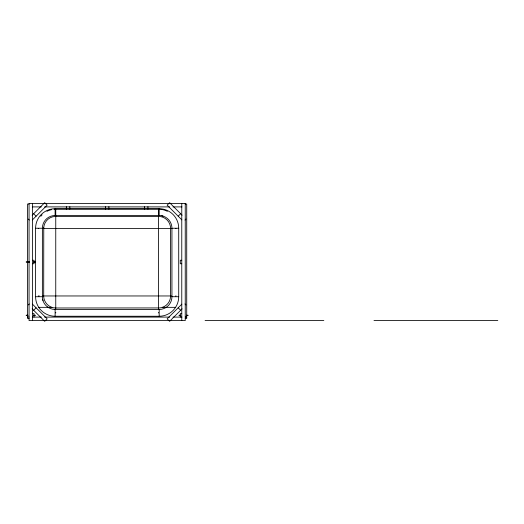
<?xml version="1.0" encoding="UTF-8"?>
<svg xmlns="http://www.w3.org/2000/svg" width="524" height="524" viewBox="0 0 524 524"><rect width="100%" height="100%" fill="white"/><g stroke="black" fill="none" stroke-linecap="round" stroke-linejoin="round"><path stroke-width="0.79" d="M43.761 227.278L43.708 295.962A12.013 12.013 0 0 0 44.475 300.18A12.065 12.065 0 0 0 55.754 307.994L159.637 307.942A12.039 12.039 0 0 0 170.542 297.121L170.595 228.438A12.065 12.065 0 0 0 158.549 216.412L54.594 216.464A12.039 12.039 0 0 0 43.761 227.278M32.187 215.194L44.684 202.696L47.147 205.153L32.436 219.864M28.322 304.935L29.305 303.953M33.641 310.26L36.097 307.804M178.199 216.196L180.656 213.74M184.992 220.047L185.974 219.065M181.861 304.136L167.156 318.847L169.612 321.304L182.11 308.806M29.062 204.013L27.576 204.013L27.576 318.481L29.062 318.481M185.234 204.013L186.721 204.013L186.721 318.481L185.234 318.481M32.324 206.901L41.317 206.901M44.592 206.901L169.704 206.901M172.979 206.901L181.972 206.901M55.118 208.716L159.191 208.716A19.526 19.526 0 0 1 178.717 228.241L178.717 296.722A19.526 19.526 0 0 1 159.191 316.247L55.118 316.247A19.526 19.526 0 0 1 35.599 296.722L35.599 228.241A19.526 19.526 0 0 1 55.118 208.716L55.118 215.495A12.74 12.74 0 0 0 42.379 228.241L35.599 228.241M54.024 209.273A19.27 19.27 0 0 1 55.754 209.2L158.549 209.187A19.27 19.27 0 0 1 167.405 211.342M55.118 215.495L159.191 215.495A12.74 12.74 0 0 1 171.938 228.241L178.717 228.241M38.232 228.438L38.717 228.438M42.844 228.438L171.459 228.438M175.586 228.438L176.071 228.438M32.54 260.264L34.021 260.264L34.021 263.736L32.54 263.736M181.763 260.264L180.276 260.264L180.276 263.736L181.763 263.736M26.213 261.843L29.468 261.843M33.543 261.843L35.246 261.843M26.213 262.157L29.468 262.157M33.543 262.157L35.246 262.157M38.232 295.962L39.267 295.962M42.844 295.962L171.459 295.962M175.586 295.962L176.071 295.962M35.599 296.722L42.379 296.722A12.74 12.74 0 0 0 55.118 309.461L159.191 309.461A12.74 12.74 0 0 0 171.938 296.722L178.717 296.722M38.75 307.346L51.856 307.346M162.447 307.346L175.566 307.346M32.527 313.621L34.014 313.621L34.014 317.099M181.763 313.627L180.276 313.627L180.276 317.099M26.2 315.199L27.903 315.199M33.536 315.199L35.232 315.199M179.057 315.206L180.682 315.206M186.387 315.206L188.018 315.206M26.2 315.514L27.903 315.514M33.536 315.514L35.232 315.514M179.057 315.52L180.682 315.52M186.387 315.52L188.018 315.52M27.576 317L29.062 317M185.234 317L186.721 317M32.324 317.099L41.317 317.099M44.592 317.099L169.704 317.099M172.979 317.099L181.972 317.099M205.081 320.57L323.832 320.57M373.992 320.57L497.8 320.57M161.851 215.777L163.016 216.084M48.057 307.326L47.677 307.064M182.11 215.194L169.612 202.696L167.156 205.153L181.861 219.864M184.992 303.953L185.974 304.935M178.199 307.804L180.656 310.26M33.641 213.74L36.097 216.196M28.322 219.065L29.305 220.047M32.436 304.136L47.147 318.847L44.684 321.304L32.187 308.806M42.968 300.547L42.66 299.381M181.769 203.43L181.769 320.57M171.938 228.241L171.938 296.722M159.191 208.716L159.191 215.495M159.191 309.461L159.191 316.247M158.549 209.187L158.549 308.852M158.549 312.428L158.549 312.972M147.932 206.679L147.932 209.122M144.46 206.679L144.46 209.122M108.887 206.679L108.887 209.122M105.409 206.679L105.409 209.122M69.836 206.679L69.836 209.122M66.365 206.679L66.365 209.122M55.754 209.187L55.754 308.852M55.754 312.428L55.754 312.972M55.118 309.461L55.118 316.247M42.379 228.241L42.379 296.722M32.527 203.43L32.527 320.57M40.787 216.307A19.27 19.27 0 0 1 42.123 214.827M46.898 211.342A19.27 19.27 0 0 1 51.647 209.639M185.241 203.43L29.056 203.43L29.056 320.57L185.241 320.57L185.241 203.43"/></g></svg>
